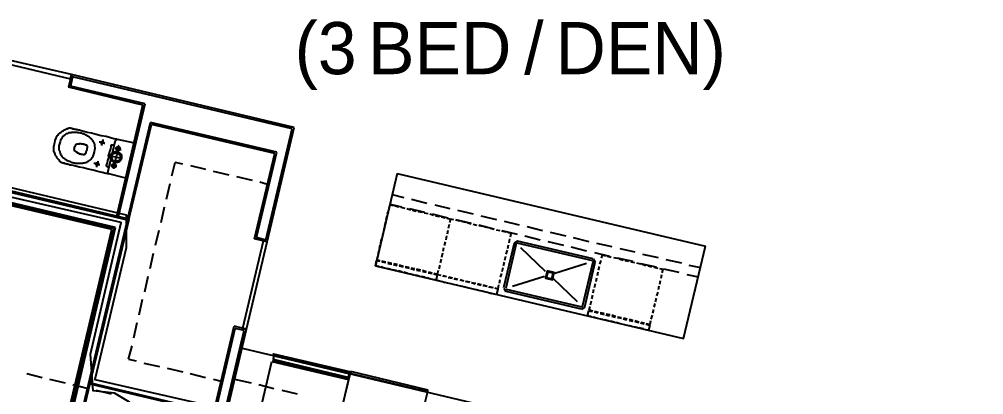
# Model space of a CAD drawing. Header units: feet. Extents: x -84 to 198, y -22 to 181.
# Drawn here: x 82.23 to 112.68, y 59.68 to 71.54 of the extents above; entities that cross this region are included whole.
import ezdxf
from ezdxf.enums import TextEntityAlignment as Align

# ---------------------------------------------------------------- set-up
doc = ezdxf.new("R2010")
doc.units = ezdxf.units.FT
for name, color, linetype in [('A-AREA-COMUN', 252, 'CONTINUOUS'), ('A-AREA-UNIDAD', 30, 'CONTINUOUS'), ('A-LINEA', 7, 'CONTINUOUS'), ('A-TEXTO-PDF', 3, 'CONTINUOUS')]:
    doc.layers.add(name, color=color, linetype=linetype)

msp = doc.modelspace()

# ---------------------------------------------------------------- linework, layer by layer
at = {"layer": 'A-AREA-COMUN'}
msp.add_lwpolyline([(81.728, 50.08), (82.88, 50.08), (84.16, 49.7244), (84.192, 49.44), (84.64, 49.3333), (85.872, 49.3333), (90.8, 48.16), (90.912, 47.84), (92.768, 47.4133), (92.96, 47.8933), (93.648, 47.8933), (95.328, 55.1289), (92.832, 55.7333), (91.52, 55.68), (85.392, 57.2089), (85.392, 58.3644), (85.712, 59.4489), (85.232, 59.7333), (84.56, 59.8044), (84.48, 60.96), (85.44, 65.12), (73.6, 67.84)], dxfattribs=at)
at = {"layer": 'A-AREA-UNIDAD'}
msp.add_lwpolyline([(73.792, 68.16), (85.6, 65.3689), (85.6, 64.32), (84.608, 60.16), (88.448, 59.2889), (88.48, 59.04), (98.72, 56.64), (98.752, 55.36), (96.16, 44.1956), (102.08, 42.8089), (103.008, 42.8089), (105.232, 42.2756), (105.712, 44.2844), (106, 44.32), (106.352, 45.4044), (106.32, 44.32), (118.96, 41.4044), (119.808, 41.4044), (119.84, 40.32), (119.392, 38.56), (124.512, 37.3156)], dxfattribs=at)
at = {"layer": 'A-LINEA'}
for p, q in [((83.88, 69.7911), (83.7867, 69.3911)), ((90.9067, 68.1244), (83.88, 69.7911)), ((83.9067, 69.7244), (83.84, 69.4311)), ((90.84, 68.0844), (83.9067, 69.7244)), ((86.2, 68.8711), (83.84, 69.4311)), ((85.36, 65.3111), (86.2, 68.8711)), ((85.6533, 65.2444), (86.3733, 68.2844)), ((85.68, 65.1778), (86.4, 68.2178)), ((90.36, 67.3378), (86.3733, 68.2844)), ((90.2933, 67.2978), (86.4, 68.2178)), ((90.0133, 64.5644), (90.84, 68.0844)), ((90.0533, 64.5111), (90.9067, 68.1244)), ((85.1467, 64.8978), (73.6533, 67.6178)), ((85.2133, 64.9378), (73.6667, 67.6578)), ((85.2667, 64.9644), (73.68, 67.7111)), ((85.0267, 66.6978), (85.2667, 67.7244)), ((85.3241, 67.7499), (85.2679, 67.7152)), ((85.32, 67.7511), (85.8133, 67.6444)), ((85.8521, 67.587), (85.8174, 67.6432)), ((85.84, 67.5911), (85.6, 66.5644)), ((89.72, 64.6444), (90.36, 67.3378)), ((85.64, 65.1911), (77.5467, 67.1111)), ((85.6933, 65.2311), (77.56, 67.1644)), ((87.04, 66.5911), (87.1467, 67.0178)), ((87.3867, 66.9644), (87.1467, 67.0178)), ((89.6533, 64.6044), (90.2933, 67.2978)), ((85.0279, 66.7019), (85.0626, 66.6457)), ((88.12, 66.7911), (87.64, 66.9111)), ((88.8533, 66.6178), (88.36, 66.7378)), ((85.5467, 66.5378), (85.0533, 66.6578)), ((85.5559, 66.5257), (85.6121, 66.5604)), ((89.5867, 66.4444), (89.0933, 66.5644)), ((90.0667, 66.3244), (89.8267, 66.3911)), ((94.16, 66.6711), (103.8933, 64.3778)), ((86.88, 65.8578), (86.9867, 66.3511)), ((94, 66.0044), (94.3733, 65.9111)), ((94.6133, 65.8578), (95.0933, 65.7378)), ((86.7067, 65.1244), (86.8133, 65.6178)), ((93.8533, 65.3911), (93.8933, 65.5111)), ((93.9067, 65.5778), (93.9333, 65.6844)), ((93.9333, 65.6978), (94.2933, 65.6178)), ((93.9333, 65.6844), (94.04, 65.6578)), ((94.0933, 65.6444), (94.2133, 65.6178)), ((94.28, 65.6044), (94.4, 65.5778)), ((94.4667, 65.5644), (94.5867, 65.5244)), ((94.5467, 65.5644), (95.0267, 65.4444)), ((94.64, 65.5111), (94.76, 65.4844)), ((95.3467, 65.6844), (95.8267, 65.5644)), ((96.0667, 65.5111), (96.56, 65.3911)), ((84.08, 58.5911), (85.64, 65.1911)), ((84.12, 58.5778), (85.6933, 65.2311)), ((93.8133, 65.2044), (93.84, 65.3244)), ((94.8267, 65.4711), (94.9467, 65.4444)), ((95.0133, 65.4311), (95.1333, 65.4044)), ((95.1867, 65.3911), (95.3067, 65.3511)), ((95.2667, 65.3911), (95.76, 65.2711)), ((95.3733, 65.3378), (95.4933, 65.3111)), ((95.56, 65.2978), (95.68, 65.2711)), ((96, 65.2178), (96.4933, 65.0978)), ((96.1333, 65.1644), (96.0133, 65.1911)), ((96.8, 65.3378), (97.2933, 65.2178)), ((83.68, 58.6844), (85.1467, 64.8978)), ((83.7333, 58.6711), (85.2133, 64.9378)), ((83.7867, 58.6711), (85.2667, 64.9644)), ((86.5333, 64.4044), (86.64, 64.8844)), ((93.7333, 64.8444), (93.76, 64.9644)), ((93.7733, 65.0311), (93.8, 65.1511)), ((95.76, 64.8711), (95.7333, 64.7511)), ((95.76, 64.8711), (95.7333, 64.7511)), ((95.8, 65.0578), (95.7733, 64.9378)), ((95.8, 65.0578), (95.7733, 64.9378)), ((96.32, 65.1244), (96.2, 65.1511)), ((96.4933, 65.0711), (96.3733, 65.1111)), ((96.68, 65.0311), (96.56, 65.0578)), ((96.7333, 65.0444), (97.2133, 64.9244)), ((96.8667, 64.9911), (96.7467, 65.0178)), ((97.04, 64.9511), (96.92, 64.9778)), ((97.2267, 64.8978), (97.1067, 64.9378)), ((97.4133, 64.8578), (97.2933, 64.8844)), ((97.4667, 64.8711), (97.9467, 64.7511)), ((97.5333, 65.1644), (98.0133, 65.0444)), ((98.2667, 64.9911), (98.7467, 64.8711)), ((90.0533, 64.5111), (89.6533, 64.6044)), ((90.0133, 64.5644), (89.72, 64.6444)), ((93.64, 64.4711), (93.6667, 64.6044)), ((93.6933, 64.6578), (93.72, 64.7778)), ((95.72, 64.6978), (95.6933, 64.5778)), ((95.72, 64.6978), (95.6933, 64.5778)), ((97.6, 64.8178), (97.4667, 64.8444)), ((97.76, 64.7778), (97.6533, 64.8044)), ((97.6933, 64.4844), (97.72, 64.6044)), ((97.7333, 64.6711), (97.76, 64.7778)), ((98.1867, 64.6978), (98.68, 64.5778)), ((98.9867, 64.8178), (99.48, 64.6978)), ((99.72, 64.6444), (100.2133, 64.5244)), ((93.6, 64.2978), (93.6267, 64.4178)), ((95.6267, 64.3244), (95.6, 64.2044)), ((95.6267, 64.3244), (95.6, 64.2044)), ((95.68, 64.5111), (95.64, 64.3911)), ((95.68, 64.5111), (95.64, 64.3911)), ((97.8533, 64.4711), (97.52, 63.0578)), ((97.92, 64.4578), (97.5867, 63.0444)), ((97.6533, 64.2978), (97.68, 64.4178)), ((97.96, 64.5354), (97.8557, 64.4711)), ((97.9446, 64.4706), (97.9205, 64.4557)), ((100.3333, 63.9111), (97.9467, 64.4711)), ((100.3467, 63.9778), (97.96, 64.5378)), ((98.84, 63.5778), (98.0667, 64.3244)), ((98.92, 64.5244), (99.4133, 64.4044)), ((99.6533, 64.3511), (100.1333, 64.2311)), ((100.4533, 64.4711), (100.9333, 64.3644)), ((101.1867, 64.2978), (101.6667, 64.1911)), ((86.36, 63.6711), (86.4667, 64.1511)), ((93.56, 64.1111), (93.5867, 64.2311)), ((95.5467, 63.9644), (95.52, 63.8444)), ((95.5467, 63.9644), (95.52, 63.8444)), ((95.5867, 64.1511), (95.56, 64.0178)), ((95.5867, 64.1511), (95.56, 64.0178)), ((97.56, 63.9378), (97.5867, 64.0578)), ((97.6, 64.1244), (97.64, 64.2444)), ((100.4243, 63.8578), (100.36, 63.9621)), ((100.3867, 64.1778), (100.8667, 64.0578)), ((100.6133, 63.9911), (100.64, 64.0978)), ((100.64, 64.0978), (100.7467, 64.0711)), ((100.8, 64.0578), (100.92, 64.0311)), ((100.9867, 64.0178), (101.1067, 63.9911)), ((101.1067, 64.0044), (101.6, 63.8978)), ((101.1733, 63.9778), (101.2933, 63.9378)), ((101.9067, 64.1244), (102.4, 64.0178)), ((102.64, 63.9511), (103.1333, 63.8444)), ((93.5067, 63.9244), (93.6133, 63.8978)), ((93.76, 63.6844), (93.64, 63.7244)), ((93.8, 63.8711), (93.68, 63.8978)), ((93.68, 63.8844), (93.8, 63.8578)), ((93.9467, 63.6444), (93.8267, 63.6711)), ((93.9867, 63.8311), (93.8667, 63.8578)), ((93.8667, 63.8311), (93.9867, 63.8044)), ((94.04, 63.7911), (94.16, 63.7644)), ((94.1733, 63.7911), (94.0533, 63.8178)), ((94.3467, 63.7378), (94.2267, 63.7778)), ((94.2267, 63.7511), (94.3467, 63.7244)), ((94.5333, 63.6978), (94.4133, 63.7244)), ((94.4133, 63.7111), (94.5333, 63.6844)), ((94.5867, 63.6711), (94.7067, 63.6311)), ((94.72, 63.6578), (94.6, 63.6844)), ((95.5067, 63.7778), (95.48, 63.6578)), ((95.5067, 63.7778), (95.48, 63.6578)), ((97.48, 63.5778), (97.5067, 63.6978)), ((97.52, 63.7511), (97.5467, 63.8711)), ((100.1333, 63.8311), (99.1333, 63.5111)), ((100.0133, 62.4711), (100.3467, 63.8844)), ((100.08, 62.4578), (100.4133, 63.8711)), ((100.3595, 63.8732), (100.3446, 63.8972)), ((100.52, 63.6178), (100.5467, 63.7378)), ((100.56, 63.8044), (100.6, 63.9244)), ((101.3467, 63.9244), (101.4667, 63.8978)), ((101.5333, 63.8844), (101.6533, 63.8578)), ((101.72, 63.8444), (101.84, 63.8178)), ((101.84, 63.8311), (102.3333, 63.7244)), ((101.8933, 63.8044), (102.0133, 63.7644)), ((102.08, 63.7511), (102.2, 63.7244)), ((102.2667, 63.7111), (102.3867, 63.6844)), ((102.5733, 63.6578), (103.0533, 63.5511)), ((103.3733, 63.7778), (103.7333, 63.6978)), ((86.1867, 62.9378), (86.2933, 63.4311)), ((94.1333, 63.6044), (94, 63.6311)), ((94.3067, 63.5644), (94.1867, 63.5911)), ((94.4933, 63.5111), (94.3733, 63.5511)), ((94.68, 63.4711), (94.5467, 63.4978)), ((94.8533, 63.4311), (94.7333, 63.4578)), ((94.9067, 63.6178), (94.7733, 63.6444)), ((94.7733, 63.6178), (94.8933, 63.5911)), ((95.04, 63.3911), (94.92, 63.4178)), ((95.08, 63.5644), (94.96, 63.6044)), ((94.96, 63.5778), (95.08, 63.5511)), ((95.2267, 63.3378), (95.1067, 63.3778)), ((95.1333, 63.5378), (95.2667, 63.5111)), ((95.2667, 63.5244), (95.1467, 63.5511)), ((95.6, 63.4444), (95.72, 63.4178)), ((95.72, 63.4044), (95.6, 63.4311)), ((95.8933, 63.3511), (95.7733, 63.3778)), ((95.7867, 63.4044), (95.9067, 63.3778)), ((95.96, 63.3644), (96.08, 63.3378)), ((97.4267, 63.3911), (97.4667, 63.5111)), ((98.8133, 63.4178), (97.8, 63.0978)), ((99.8533, 62.6178), (99.08, 63.3511)), ((100.44, 63.2578), (100.4667, 63.3778)), ((100.48, 63.4444), (100.5067, 63.5644)), ((102.5067, 63.4711), (102.48, 63.3511)), ((103.3067, 63.4844), (103.6667, 63.4044)), ((95.56, 63.2711), (95.68, 63.2311)), ((95.7333, 63.2178), (95.8667, 63.1911)), ((95.92, 63.1778), (96.04, 63.1511)), ((96.08, 63.3111), (95.96, 63.3378)), ((96.1067, 63.1378), (96.2267, 63.1111)), ((96.1467, 63.3244), (96.2667, 63.2844)), ((96.2667, 63.2711), (96.1467, 63.2978)), ((96.28, 63.0978), (96.4133, 63.0578)), ((96.44, 63.2311), (96.32, 63.2578)), ((96.3333, 63.2711), (96.4533, 63.2444)), ((96.4667, 63.0444), (96.5867, 63.0178)), ((96.5067, 63.2311), (96.64, 63.2044)), ((96.6267, 63.1778), (96.5067, 63.2178)), ((96.6933, 63.1911), (96.8133, 63.1644)), ((96.8133, 63.1378), (96.6933, 63.1644)), ((97, 63.0978), (96.8667, 63.1244)), ((96.88, 63.1511), (97, 63.1111)), ((97.0533, 63.0978), (97.1867, 63.0711)), ((97.1733, 63.0578), (97.0533, 63.0844)), ((97.3467, 63.0178), (97.24, 63.0444)), ((97.3867, 63.2044), (97.4133, 63.3244)), ((97.5223, 63.0444), (97.5867, 62.9401)), ((100.3867, 63.0711), (100.4267, 63.1911)), ((102.4267, 63.1111), (102.4, 62.9911)), ((102.4667, 63.2844), (102.44, 63.1644)), ((96.6533, 63.0044), (96.7733, 62.9778)), ((96.84, 62.9644), (96.96, 62.9378)), ((97.0133, 62.9244), (97.1333, 62.8844)), ((97.5867, 62.9511), (99.9733, 62.3911)), ((97.5872, 63.029), (97.6021, 63.005)), ((97.6, 63.0178), (99.9867, 62.4578)), ((100.3067, 62.7111), (100.3333, 62.8311)), ((100.3467, 62.8978), (100.3733, 63.0178)), ((102.3333, 62.7378), (102.3067, 62.6178)), ((102.3867, 62.9244), (102.3467, 62.8044)), ((86.0133, 62.2044), (86.12, 62.6978)), ((99.9867, 62.3801), (100.091, 62.4445)), ((100.0021, 62.445), (100.0261, 62.4598)), ((100.2667, 62.5244), (100.2933, 62.6444)), ((102.2933, 62.5644), (102.2667, 62.4444)), ((100.2133, 62.3378), (100.32, 62.3111)), ((100.4667, 62.0978), (100.3467, 62.1378)), ((100.5067, 62.2844), (100.3867, 62.3111)), ((100.3867, 62.2978), (100.5067, 62.2711)), ((100.6933, 62.2444), (100.5733, 62.2711)), ((100.5733, 62.2444), (100.6933, 62.2178)), ((100.7467, 62.2044), (100.8667, 62.1778)), ((100.88, 62.2044), (100.76, 62.2311)), ((101.0533, 62.1511), (100.9333, 62.1911)), ((100.9333, 62.1644), (101.0533, 62.1378)), ((101.24, 62.1111), (101.12, 62.1378)), ((101.12, 62.1244), (101.24, 62.0978)), ((102.2133, 62.1911), (102.1733, 62.0711)), ((102.2533, 62.3778), (102.2267, 62.2578)), ((85.84, 61.4844), (85.9467, 61.9644)), ((88.3733, 59.1378), (89.0133, 61.8444)), ((89.4, 61.7511), (89.0133, 61.8444)), ((100.6533, 62.0578), (100.5333, 62.0844)), ((100.8267, 62.0178), (100.7067, 62.0444)), ((101.0133, 61.9778), (100.8933, 62.0044)), ((101.2, 61.9244), (101.08, 61.9644)), ((101.3867, 61.8844), (101.2533, 61.9111)), ((101.2933, 62.0844), (101.4133, 62.0444)), ((101.4267, 62.0711), (101.3067, 62.0978)), ((101.56, 61.8444), (101.44, 61.8711)), ((101.6, 62.0311), (101.48, 62.0578)), ((101.48, 62.0311), (101.6, 62.0044)), ((101.7467, 61.8044), (101.6267, 61.8311)), ((101.7867, 61.9778), (101.6667, 62.0178)), ((101.6667, 61.9911), (101.7867, 61.9644)), ((101.84, 61.9511), (101.96, 61.9244)), ((101.9733, 61.9378), (101.8533, 61.9644)), ((88.4133, 59.0844), (89.04, 61.7778)), ((88.7333, 59.1778), (89.3333, 61.7111)), ((88.8, 59.2044), (89.4, 61.7511)), ((89.3333, 61.7111), (89.04, 61.7778)), ((101.9333, 61.7644), (101.8, 61.7911)), ((85.68, 60.8044), (85.7867, 61.2311)), ((89.2667, 61.1511), (108.7733, 56.5378)), ((85.68, 60.8044), (85.92, 60.7511)), ((86.16, 60.6844), (86.6533, 60.5778)), ((90.2533, 60.7511), (92.5867, 60.1911)), ((90.2533, 60.7511), (92.5867, 60.1911)), ((92.6, 60.2178), (90.2667, 60.7778)), ((92.6, 60.2178), (90.2667, 60.7778)), ((82.4667, 60.3511), (82.9467, 60.2311)), ((86.8933, 60.5244), (87.3867, 60.4044)), ((87.6267, 60.3511), (88.1067, 60.2311)), ((92.2133, 58.4044), (92.6933, 60.4178)), ((95.12, 59.7778), (92.68, 60.3511)), ((95.1333, 59.8311), (92.6933, 60.4178)), ((83.1867, 60.1778), (83.68, 60.0578)), ((83.92, 60.0044), (84.4, 59.8844)), ((88.4133, 59.0844), (84.4667, 60.0178)), ((84.48, 60.0578), (88.3733, 59.1378)), ((88.36, 60.1778), (88.6, 60.1111)), ((89.0267, 60.1778), (89.5467, 60.0578)), ((89.7867, 60.0044), (90.2667, 59.8844)), ((84.6533, 59.8311), (85.1333, 59.7111)), ((90.52, 59.8311), (91, 59.7111)), ((94.6533, 57.8311), (95.1333, 59.8311))]:
    msp.add_line(p, q, dxfattribs=at)
for points in [[(83.88, 69.7911), (81.12, 70.4311), (81.0933, 70.3111), (83.84, 69.6578), (83.88, 69.7911)], [(85.3067, 65.3244), (86.1333, 68.8311), (83.7867, 69.3911)], [(85.0533, 66.6578), (85.0267, 66.6578), (84.96, 66.6711), (84.84, 66.6978), (84.7067, 66.7378), (84.56, 66.7778), (84.4, 66.8044), (84.2533, 66.8444), (84.12, 66.8711), (84.0133, 66.8978), (83.9333, 66.9244), (83.8667, 66.9378), (83.8267, 66.9378), (83.8, 66.9511), (83.7867, 66.9511), (83.7733, 66.9511), (83.76, 66.9644), (83.7467, 66.9644), (83.7333, 66.9644), (83.72, 66.9644), (83.7067, 66.9778), (83.6933, 66.9778), (83.68, 66.9778), (83.6667, 66.9778), (83.6533, 66.9911), (83.64, 66.9911), (83.6133, 66.9911), (83.6, 66.9911), (83.5867, 67.0044), (83.5733, 67.0044), (83.56, 67.0178), (83.5467, 67.0178), (83.5333, 67.0311), (83.52, 67.0444), (83.5067, 67.0444), (83.4933, 67.0578), (83.4933, 67.0711), (83.48, 67.0978), (83.4667, 67.1111), (83.4533, 67.1244), (83.44, 67.1378), (83.4267, 67.1511), (83.4133, 67.1644), (83.4133, 67.1911), (83.4, 67.2044), (83.3867, 67.2311), (83.3733, 67.2444), (83.36, 67.2711), (83.36, 67.2844), (83.3467, 67.3111), (83.3333, 67.3378), (83.32, 67.3778), (83.32, 67.4178), (83.32, 67.4578), (83.32, 67.5111), (83.3333, 67.5644), (83.3467, 67.6444), (83.36, 67.7111), (83.3867, 67.7644), (83.4, 67.8178), (83.4267, 67.8578), (83.4533, 67.8844), (83.4667, 67.9111), (83.4933, 67.9378), (83.5067, 67.9511), (83.5333, 67.9644), (83.5467, 67.9778), (83.5733, 67.9911), (83.5867, 68.0044), (83.6, 68.0178), (83.6267, 68.0311), (83.64, 68.0444), (83.6533, 68.0444), (83.68, 68.0578), (83.6933, 68.0711), (83.7067, 68.0711), (83.72, 68.0844), (83.7467, 68.0844), (83.76, 68.0978), (83.7733, 68.0978), (83.7867, 68.0978), (83.8, 68.1111), (83.8267, 68.1111), (83.84, 68.1111), (83.8533, 68.0978), (83.8667, 68.0978), (83.88, 68.0978), (83.8933, 68.0978), (83.9067, 68.0844), (83.92, 68.0844), (83.9467, 68.0844), (83.96, 68.0844), (83.9733, 68.0711), (83.9867, 68.0711), (84, 68.0711), (84.0133, 68.0711), (84.0267, 68.0711), (84.0267, 68.0578), (84.04, 68.0578), (84.0667, 68.0578), (84.0933, 68.0444), (84.1333, 68.0444), (84.1867, 68.0311), (84.2667, 68.0044), (84.3733, 67.9778), (84.5067, 67.9511), (84.6533, 67.9111), (84.8133, 67.8711), (84.9733, 67.8444), (85.1067, 67.8044), (85.2133, 67.7778), (85.2933, 67.7644), (85.32, 67.7511)], [(84.6, 67.3511), (84.6133, 67.4178), (84.6267, 67.4711), (84.6133, 67.5378), (84.6133, 67.5778), (84.6, 67.6178), (84.5867, 67.6578), (84.56, 67.6844), (84.5467, 67.7111), (84.52, 67.7378), (84.5067, 67.7644), (84.4933, 67.7778), (84.4667, 67.7911), (84.4533, 67.8044), (84.44, 67.8178), (84.4267, 67.8311), (84.4, 67.8444), (84.3867, 67.8444), (84.3733, 67.8578), (84.3467, 67.8711), (84.3333, 67.8844), (84.3067, 67.8978), (84.2933, 67.8978), (84.2667, 67.9111), (84.24, 67.9244), (84.2267, 67.9244), (84.2, 67.9378), (84.1733, 67.9378), (84.1333, 67.9511), (84.1067, 67.9511), (84.08, 67.9511), (84.0533, 67.9644), (84.0267, 67.9644), (84, 67.9644), (83.9867, 67.9644), (83.96, 67.9644), (83.9333, 67.9644), (83.92, 67.9644), (83.9067, 67.9644), (83.88, 67.9644), (83.8667, 67.9511), (83.84, 67.9511), (83.8267, 67.9511), (83.8133, 67.9511), (83.7867, 67.9511), (83.7733, 67.9378), (83.7467, 67.9244), (83.72, 67.9244), (83.6933, 67.9111), (83.6667, 67.8844), (83.64, 67.8711), (83.6133, 67.8444), (83.5867, 67.8044), (83.56, 67.7644), (83.5333, 67.7244), (83.52, 67.6711), (83.4933, 67.6044), (83.48, 67.5378), (83.48, 67.4844), (83.48, 67.4311), (83.4933, 67.3911), (83.5067, 67.3511), (83.52, 67.3111), (83.5333, 67.2844), (83.5467, 67.2444), (83.56, 67.2311), (83.5733, 67.2044), (83.5867, 67.1911), (83.6, 67.1778), (83.6267, 67.1644), (83.64, 67.1511), (83.6533, 67.1378), (83.6667, 67.1244), (83.68, 67.1244), (83.6933, 67.1111), (83.72, 67.0978), (83.7333, 67.0844), (83.7467, 67.0844), (83.7733, 67.0711), (83.8, 67.0578), (83.8133, 67.0578), (83.84, 67.0444), (83.8667, 67.0311), (83.8933, 67.0178), (83.92, 67.0178), (83.9467, 67.0044), (83.9733, 67.0044), (84, 66.9911), (84.0267, 66.9911), (84.0533, 66.9911), (84.08, 66.9911), (84.0933, 66.9911), (84.12, 66.9911), (84.1467, 66.9911), (84.16, 66.9911), (84.1867, 66.9911), (84.2, 66.9911), (84.2267, 66.9911), (84.24, 67.0044), (84.2667, 67.0044), (84.28, 67.0044), (84.3067, 67.0178), (84.3333, 67.0178), (84.36, 67.0311), (84.3867, 67.0444), (84.4133, 67.0578), (84.44, 67.0844), (84.48, 67.0978), (84.5067, 67.1378), (84.5333, 67.1778), (84.56, 67.2178), (84.5867, 67.2844), (84.6, 67.3511)], [(84.32, 67.3111), (84.32, 67.2978), (84.3067, 67.2978), (84.3067, 67.2844), (84.2933, 67.2711), (84.28, 67.2711), (84.28, 67.2578), (84.2667, 67.2578), (84.2533, 67.2578), (84.24, 67.2711), (84.2267, 67.2711), (84.2133, 67.2711), (84.2, 67.2711), (84.1867, 67.2711), (84.1733, 67.2844), (84.16, 67.2844), (84.1467, 67.2844), (84.1333, 67.2844), (84.12, 67.2978), (84.1067, 67.2978), (84.0933, 67.2978), (84.0933, 67.3111), (84.08, 67.3111), (84.0667, 67.3111), (84.0667, 67.3244), (84.0533, 67.3244), (84.0533, 67.3378), (84.04, 67.3378), (84.0267, 67.3511), (84.0133, 67.3511), (84.0133, 67.3644), (84, 67.3644), (83.9867, 67.3778), (83.9733, 67.3911), (83.9733, 67.4044), (83.96, 67.4311), (83.9733, 67.4578), (83.9733, 67.4978), (83.9867, 67.5244), (84, 67.5511), (84.0133, 67.5778), (84.0267, 67.5911), (84.04, 67.5911), (84.0533, 67.6044), (84.0667, 67.6044), (84.08, 67.6044), (84.0933, 67.6044), (84.1067, 67.6044), (84.12, 67.6044), (84.1333, 67.6044), (84.1333, 67.6178), (84.1467, 67.6178), (84.16, 67.6178), (84.1733, 67.6178), (84.1867, 67.6044), (84.2, 67.6044), (84.2133, 67.6044), (84.2267, 67.6044), (84.24, 67.6044), (84.2533, 67.5911), (84.2667, 67.5911), (84.28, 67.5911), (84.2933, 67.5911), (84.3067, 67.5778), (84.32, 67.5778), (84.3333, 67.5778), (84.3467, 67.5778), (84.3467, 67.5644), (84.36, 67.5511), (84.36, 67.5378), (84.3733, 67.5378), (84.3733, 67.5244), (84.3733, 67.5111), (84.3733, 67.4978), (84.3733, 67.4844), (84.36, 67.4578), (84.36, 67.4178), (84.3467, 67.3911), (84.3333, 67.3511), (84.3333, 67.3244), (84.3333, 67.3111), (84.32, 67.3111)], [(84.7467, 67.6711), (84.76, 67.6711), (84.7733, 67.6711), (84.8, 67.6578), (84.8267, 67.6578), (84.8533, 67.6444), (84.8933, 67.6444), (84.9067, 67.6311), (84.9333, 67.6311)], [(84.8133, 67.6578), (84.8133, 67.6711), (84.8267, 67.6711), (84.8267, 67.6844), (84.84, 67.6844), (84.8533, 67.6844), (84.8667, 67.6844), (84.8667, 67.6711), (84.88, 67.6711), (84.88, 67.6578), (84.88, 67.6444), (84.88, 67.6311), (84.8667, 67.6178), (84.8533, 67.6178), (84.84, 67.6178), (84.8267, 67.6178), (84.8133, 67.6311), (84.8133, 67.6444), (84.8133, 67.6578)], [(84.8667, 67.7378), (84.8667, 67.7244), (84.8667, 67.7111), (84.8533, 67.6844), (84.8533, 67.6578), (84.84, 67.6311), (84.84, 67.6044), (84.8267, 67.5778), (84.8267, 67.5644), (84.8267, 67.5511)], [(85.2267, 67.5511), (85.2133, 67.5511), (85.2, 67.5511), (85.1867, 67.5644), (85.1733, 67.5644), (85.16, 67.5644), (85.1467, 67.5644), (85.1333, 67.5644), (85.12, 67.5511), (85.12, 67.5378), (85.12, 67.5111), (85.1067, 67.4444), (85.08, 67.3644), (85.0533, 67.2711), (85.04, 67.1644), (85.0133, 67.0844), (85, 67.0044), (84.9867, 66.9511), (84.9733, 66.9244), (84.9733, 66.9111), (84.9867, 66.8978), (85, 66.8978), (85.0133, 66.8844), (85.0267, 66.8844), (85.04, 66.8844), (85.0533, 66.8844), (85.0667, 66.8711)], [(85.1067, 67.2311), (85.12, 67.2578), (85.1333, 67.2844), (85.16, 67.3111), (85.1733, 67.3244), (85.2, 67.3378), (85.2267, 67.3511), (85.2533, 67.3644), (85.2933, 67.3644), (85.32, 67.3644), (85.3467, 67.3511), (85.3733, 67.3378), (85.4, 67.3111), (85.4267, 67.2978), (85.44, 67.2711), (85.4533, 67.2444), (85.4533, 67.2044), (85.4533, 67.1778), (85.4533, 67.1511), (85.44, 67.1111), (85.4267, 67.0844), (85.4133, 67.0711), (85.3867, 67.0444), (85.36, 67.0311), (85.3333, 67.0178), (85.3067, 67.0178), (85.2667, 67.0178), (85.24, 67.0178), (85.2133, 67.0311), (85.1867, 67.0444), (85.16, 67.0578), (85.1467, 67.0844), (85.12, 67.1111), (85.12, 67.1378), (85.1067, 67.1644), (85.1067, 67.1911), (85.1067, 67.2311)], [(85.1467, 67.2178), (85.16, 67.2444), (85.1733, 67.2578), (85.1867, 67.2844), (85.2, 67.2978), (85.2267, 67.3111), (85.24, 67.3111), (85.2667, 67.3244), (85.2933, 67.3244), (85.32, 67.3111), (85.3333, 67.3111), (85.36, 67.2978), (85.3733, 67.2844), (85.3867, 67.2711), (85.4, 67.2444), (85.4133, 67.2311), (85.4133, 67.2044), (85.4133, 67.1778), (85.4133, 67.1511), (85.4133, 67.1378), (85.4, 67.1111), (85.3867, 67.0978), (85.36, 67.0711), (85.3467, 67.0711), (85.32, 67.0578), (85.2933, 67.0578), (85.28, 67.0444), (85.2533, 67.0578), (85.2267, 67.0578), (85.2133, 67.0711), (85.1867, 67.0844), (85.1733, 67.1111), (85.16, 67.1244), (85.16, 67.1511), (85.1467, 67.1644), (85.1467, 67.1911), (85.1467, 67.2178)], [(85.2533, 67.4711), (85.28, 67.4711), (85.2933, 67.4578), (85.3333, 67.4578), (85.36, 67.4444), (85.3867, 67.4444), (85.4133, 67.4311), (85.4267, 67.4311), (85.44, 67.4311)], [(85.2933, 67.4711), (85.2933, 67.4844), (85.3067, 67.4978), (85.32, 67.5111), (85.3333, 67.5111), (85.3467, 67.5111), (85.36, 67.5111), (85.3733, 67.5111), (85.3733, 67.4978), (85.3867, 67.4978), (85.4, 67.4844), (85.4, 67.4711), (85.4, 67.4578), (85.4, 67.4444), (85.4, 67.4311), (85.4, 67.4178), (85.3867, 67.4044), (85.3733, 67.4044), (85.36, 67.3911), (85.3467, 67.3911), (85.3333, 67.3911), (85.32, 67.3911), (85.3067, 67.4044), (85.2933, 67.4178), (85.2933, 67.4311), (85.28, 67.4444), (85.28, 67.4578), (85.2933, 67.4711)], [(85.3733, 67.5378), (85.36, 67.5378), (85.36, 67.5111), (85.36, 67.4844), (85.3467, 67.4444), (85.3333, 67.4044), (85.3333, 67.3778), (85.32, 67.3378), (85.32, 67.3244), (85.32, 67.3111)], [(85.32, 67.4578), (85.32, 67.4711), (85.3333, 67.4711), (85.3333, 67.4844), (85.3467, 67.4844), (85.36, 67.4844), (85.3733, 67.4711), (85.3733, 67.4578), (85.3733, 67.4444), (85.3733, 67.4311), (85.36, 67.4311), (85.36, 67.4178), (85.3467, 67.4178), (85.3333, 67.4178), (85.3333, 67.4311), (85.32, 67.4311), (85.32, 67.4444), (85.32, 67.4578)], [(84.6533, 66.9778), (84.6533, 66.9911), (84.6667, 66.9911), (84.6667, 67.0044), (84.68, 67.0044), (84.6933, 67.0044), (84.7067, 67.0044), (84.7067, 66.9911), (84.72, 66.9911), (84.72, 66.9778), (84.72, 66.9644), (84.72, 66.9511), (84.7067, 66.9511), (84.7067, 66.9378), (84.6933, 66.9378), (84.68, 66.9378), (84.6667, 66.9378), (84.6533, 66.9511), (84.6533, 66.9644), (84.6533, 66.9778)], [(84.7067, 67.0578), (84.7067, 67.0444), (84.7067, 67.0311), (84.6933, 67.0044), (84.6933, 66.9778), (84.68, 66.9511), (84.68, 66.9244), (84.6667, 66.8978), (84.6667, 66.8844), (84.6667, 66.8711)], [(85.0133, 67.2578), (85.0267, 67.2444), (85.0667, 67.2444), (85.1333, 67.2178), (85.2, 67.2044), (85.28, 67.1911), (85.3467, 67.1778), (85.4, 67.1644), (85.4533, 67.1511), (85.4667, 67.1511)], [(85.2533, 67.0444), (85.2533, 67.0311), (85.24, 67.0178), (85.24, 66.9911), (85.2267, 66.9511), (85.2133, 66.9111), (85.2133, 66.8844), (85.2, 66.8444), (85.2, 66.8311), (85.2, 66.8178)], [(85.3067, 67.2711), (85.3067, 67.2578), (85.2933, 67.2444), (85.2933, 67.2178), (85.28, 67.1911), (85.28, 67.1644), (85.2667, 67.1378), (85.2667, 67.1111), (85.2667, 67.0978), (85.2533, 67.0844)], [(84.5867, 66.9911), (84.6, 66.9911), (84.6133, 66.9911), (84.64, 66.9778), (84.6667, 66.9778), (84.6933, 66.9644), (84.72, 66.9644), (84.7467, 66.9511), (84.7733, 66.9511)], [(85.12, 66.9378), (85.1333, 66.9378), (85.1467, 66.9378), (85.1733, 66.9244), (85.2, 66.9244), (85.2267, 66.9111), (85.2667, 66.9111), (85.28, 66.8978), (85.3067, 66.8978)], [(85.16, 66.9244), (85.16, 66.9378), (85.1733, 66.9511), (85.1733, 66.9644), (85.1867, 66.9644), (85.2, 66.9778), (85.2133, 66.9778), (85.2267, 66.9778), (85.24, 66.9778), (85.2533, 66.9644), (85.2667, 66.9644), (85.2667, 66.9511), (85.2667, 66.9378), (85.28, 66.9378), (85.28, 66.9244), (85.28, 66.9111), (85.28, 66.8978), (85.2667, 66.8844), (85.2667, 66.8711), (85.2533, 66.8711), (85.24, 66.8578), (85.2267, 66.8578), (85.2133, 66.8578), (85.2, 66.8578), (85.1867, 66.8711), (85.1733, 66.8711), (85.1733, 66.8844), (85.16, 66.8844), (85.16, 66.8978), (85.16, 66.9111), (85.16, 66.9244)], [(85.1867, 66.9244), (85.1867, 66.9378), (85.2, 66.9378), (85.2, 66.9511), (85.2133, 66.9511), (85.2267, 66.9511), (85.24, 66.9378), (85.2533, 66.9244), (85.2533, 66.9111), (85.24, 66.8978), (85.2267, 66.8844), (85.2133, 66.8844), (85.2, 66.8844), (85.2, 66.8978), (85.1867, 66.8978), (85.1867, 66.9111), (85.1867, 66.9244)], [(94.16, 66.6711), (93.48, 63.7511), (103.2, 61.4578), (103.8933, 64.3778)], [(95.7333, 65.2578), (95.84, 65.2311), (95.8133, 65.1244)], [(95.9467, 65.2044), (95.84, 65.2311), (95.8133, 65.1244)], [(89.4, 61.7511), (90.0533, 64.5111), (89.9333, 64.5378), (89.28, 61.7778), (89.4, 61.7511)], [(93.6267, 63.9111), (93.52, 63.9378), (93.5467, 64.0578)], [(93.5867, 63.7378), (93.48, 63.7511), (93.5067, 63.9244)], [(102.44, 63.6711), (102.5467, 63.6444), (102.52, 63.5378)], [(95.32, 63.4978), (95.4267, 63.4711), (95.3867, 63.3111), (95.28, 63.3244)], [(95.4533, 63.6044), (95.4267, 63.4844), (95.32, 63.5111)], [(95.5333, 63.4444), (95.4267, 63.4711), (95.3867, 63.3111), (95.4933, 63.2844)], [(95.4533, 63.6044), (95.4267, 63.4844), (95.5333, 63.4578)], [(98.8924, 63.5929), (98.8382, 63.3636), (99.0676, 63.3093), (99.1218, 63.5387), (98.8924, 63.5929)], [(98.9135, 63.5589), (98.8722, 63.3846), (99.0465, 63.3433), (99.0878, 63.5177), (98.9135, 63.5589)], [(97.24, 63.0578), (97.3467, 63.0311), (97.3733, 63.1511)], [(97.2, 62.8711), (97.3067, 62.8578), (97.3467, 63.0178)], [(100.3333, 62.3244), (100.2267, 62.3511), (100.2533, 62.4711)], [(100.28, 62.1511), (100.1733, 62.1778), (100.2133, 62.3378)], [(102.0267, 61.9111), (102.1333, 61.8844), (102.0933, 61.7244), (101.9867, 61.7378)], [(102.16, 62.0178), (102.1333, 61.8978), (102.0267, 61.9244)], [(92.6933, 60.4044), (92.68, 60.3378), (90.24, 60.9111), (90.2533, 60.9778), (92.6933, 60.4044)], [(92.6933, 60.4044), (92.68, 60.3378), (90.24, 60.9111), (90.2533, 60.9778), (92.6933, 60.4044)], [(90.2667, 60.9111), (90.24, 60.8311), (90.2533, 60.8178), (90.2533, 60.7911), (90.2667, 60.7778), (90.24, 60.7644), (90.2533, 60.7511), (90.24, 60.7378), (92.5867, 60.1778), (92.5867, 60.1911), (92.6, 60.2044), (92.6, 60.2178), (92.6133, 60.2311), (92.6133, 60.2578), (92.64, 60.2711), (92.6533, 60.3511), (90.2667, 60.9111)], [(90.2667, 60.9111), (90.24, 60.8311), (90.2533, 60.8178), (90.2533, 60.7911), (90.2667, 60.7778), (90.24, 60.7644), (90.2533, 60.7511), (90.24, 60.7378), (92.5867, 60.1778), (92.5867, 60.1911), (92.6, 60.2044), (92.6, 60.2178), (92.6133, 60.2311), (92.6133, 60.2578), (92.64, 60.2711), (92.6533, 60.3511), (90.2667, 60.9111)], [(92.64, 60.3511), (92.6133, 60.2311), (90.2533, 60.7911), (90.28, 60.9111), (92.64, 60.3511)], [(92.64, 60.3511), (92.6133, 60.2311), (90.2533, 60.7911), (90.28, 60.9111), (92.64, 60.3511)], [(90.2, 60.7378), (92.6267, 60.1644), (92.2133, 58.4044), (89.7867, 58.9778), (90.2, 60.7378)]]:
    msp.add_lwpolyline(points, dxfattribs=at)

# ---------------------------------------------------------------- texts
at = {"layer": 'A-TEXTO-PDF'}
for s, p in [('(3', (91.9012, 69.8052)), ('BED', (95.503, 69.8052)), ('/', (98.4761, 69.8052)), ('DEN)', (101.8484, 69.8052))]:
    msp.add_text(s, height=1.646, dxfattribs=at).set_placement(p, align=Align.CENTER)

doc.saveas('drawing.dxf')
